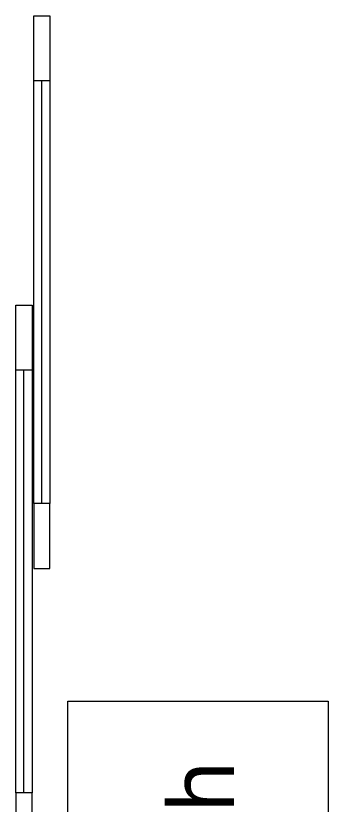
# Model space of a CAD drawing. Header units: millimetres. Extents: x 1 to 121, y 0 to 90.
# Drawn here: x 35.013 to 35.493, y 62.776 to 63.988 of the extents above; entities that cross this region are included whole.
import ezdxf

# ---------------------------------------------------------------- set-up
doc = ezdxf.new("R2010")
doc.units = ezdxf.units.MM
for name, color, linetype, lineweight in [('Equipamiento SR', 23, 'Continuous', 0), ('letras sr', 7, 'Continuous', 5), ('Vanos', 140, 'Continuous', 5)]:
    doc.layers.add(name, color=color, linetype=linetype, lineweight=lineweight)
doc.styles.add('Generales', font='trebuc.ttf', dxfattribs={"height": 0.1})

msp = doc.modelspace()

# ---------------------------------------------------------------- linework, layer by layer
at = {"layer": 'Equipamiento SR'}
msp.add_lwpolyline([(35.4927, 62.5343), (35.0927, 62.5343), (35.0927, 62.9343), (35.4927, 62.9343), (35.4927, 62.5343)], dxfattribs=at)
at = {"layer": 'Vanos', "color": 7, "linetype": 'Continuous'}
for p, q in [((35.0402, 63.2383), (35.0402, 63.8883)), ((35.0527, 63.2383), (35.0527, 63.8883)), ((35.0652, 63.8883), (35.0652, 63.2383)), ((35.0127, 62.7935), (35.0127, 63.4435)), ((35.0252, 62.7935), (35.0252, 63.4435)), ((35.0377, 63.4435), (35.0377, 62.7935))]:
    msp.add_line(p, q, dxfattribs=at)
at = {"layer": 'Vanos', "linetype": 'Continuous'}
for points in [[(35.0652, 63.9883), (35.0652, 63.8883), (35.0402, 63.8883), (35.0402, 63.9883)], [(35.0377, 63.5435), (35.0377, 63.4435), (35.0127, 63.4435), (35.0127, 63.5435)], [(35.0652, 63.1383), (35.0652, 63.2383), (35.0402, 63.2383), (35.0402, 63.1383)], [(35.0377, 62.6935), (35.0377, 62.7935), (35.0127, 62.7935), (35.0127, 62.6935)]]:
    msp.add_lwpolyline(points, close=True, dxfattribs=at)

# ---------------------------------------------------------------- texts
at = {"layer": 'letras sr', "insert": (35.2478, 62.8432), "char_height": 0.1, "attachment_point": 3, "rotation": 90, "style": 'Generales'}
msp.add_mtext_dynamic_manual_height_columns('Arch', width=0.115, gutter_width=1, heights=[0.1165], dxfattribs=at)

doc.saveas('drawing.dxf')
